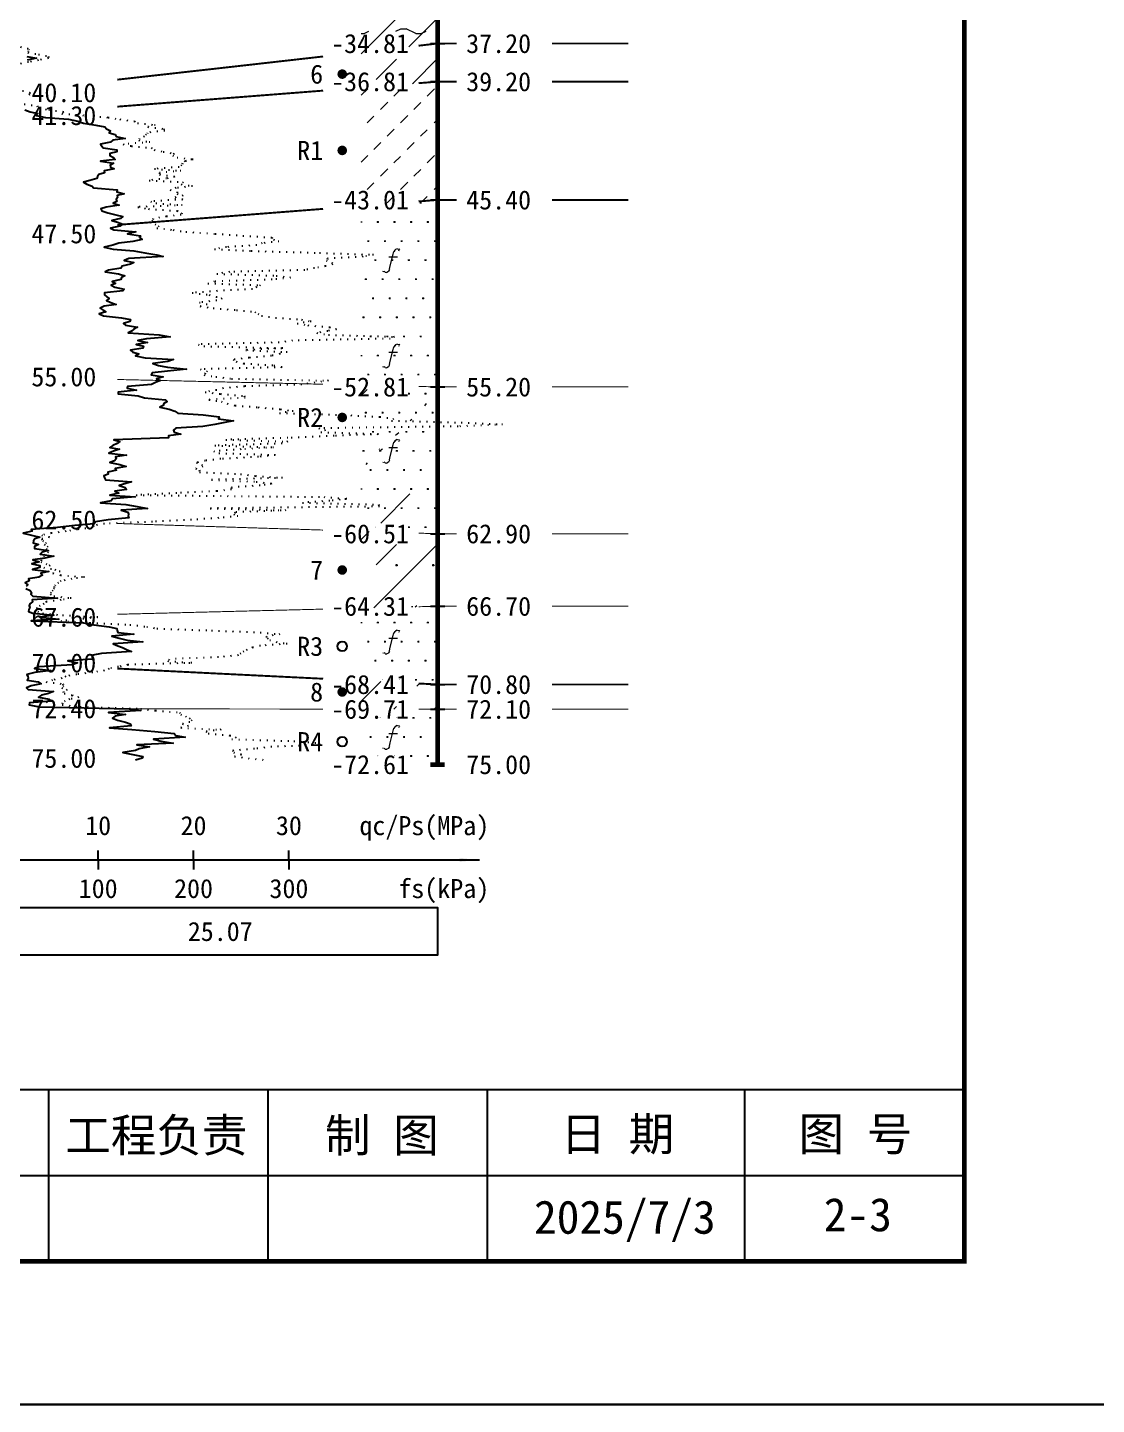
# Model space of a CAD drawing. Extents: x -37 to 3540, y -1485 to 297.
# Drawn here: x 1190.5 to 1302.6, y 0 to 144.4 of the extents above; entities that cross this region are included whole.
import ezdxf
from ezdxf.enums import TextEntityAlignment as Align

# ---------------------------------------------------------------- set-up
doc = ezdxf.new("R2010")
doc.units = 0
doc.linetypes.add('DOT', pattern=[6.35, 0, -6.35])
doc.layers.get('0').update_dxf_attribs({"linetype": 'CONTINUOUS'})
for name, color, linetype in [('CURVE', 200, 'CONTINUOUS'), ('FRAME', 7, 'CONTINUOUS'), ('HOLE', 41, 'CONTINUOUS'), ('RULER', 7, 'CONTINUOUS'), ('SAMPLE', 1, 'CONTINUOUS'), ('STRATUM', 241, 'CONTINUOUS')]:
    doc.layers.add(name, color=color, linetype=linetype)
doc.layers.add('HATCH', color=7, linetype='CONTINUOUS', lineweight=13)
doc.styles.add('ST', font='')
doc.styles.get('ST').set_extended_font_data('SimSun')
pattern_1 = [(45, (888.7487, 0), (-4.24264, 4.24264), [10, 0]), (45, (889.8097, -3.182), (-2.12132, 6.36396), [3, -3])]
pattern_2 = [(82.875, (887.914, -1.206), (0.0003693, 10.0001764), [0.0893, -80.5337]), (143.13, (888.015, -1.2818), (-29.999964, 20.000054), [0.12627, -49.87373]), (172.875, (888.1923, -1.304), (-70.0002457, 9.9996603), [0.17857, -80.44443]), (206.565, (888.3707, -1.2147), (-9.999705, -9.999687), [0.19954, -22.16046]), (243.435, (888.46, -1.0363), (9e-06, -9.999696), [0.19954, -22.16146]), (255.964, (888.5493, -0.679), (-0.0002, -9.999501), [0.36813, -40.86287]), (255.964, (888.8593, 0.561), (-0.0002, -9.999501), [1.27838, -39.95262]), (255.964, (888.9278, 0.835), (-0.0002, -9.999501), [0.28235, -40.94865]), (216.87, (889.118, 1.0892), (-9.999982, -10.000018), [0.12627, -49.87373]), (243.435, (889.017, 1.0135), (9e-06, -9.999696), [0.19954, -22.16146]), (206.565, (889.2965, 1.1785), (-9.999705, -9.999687), [0.19954, -22.16046]), (172.875, (889.4737, 1.1563), (-70.0002457, 9.9996603), [0.17857, -80.44443]), (143.13, (889.5747, 1.0806), (-29.999964, 20.000054), [0.12627, -49.87373]), (82.875, (889.5636, 0.992), (0.0003693, 10.0001764), [0.0893, -80.5337]), (0, (888.419, 0.34), (0, 10), [0.89286, -9.10714]), (0, (888.7737, 0), (1, 2), [0, -1.75]), (0, (888.7487, 0.025), (1, 2), [0, -1.75]), (0, (888.7487, 0), (1, 2), [0, -1.75]), (0, (888.7237, 0), (1, 2), [0, -1.75]), (0, (888.7487, -0.025), (1, 2), [0, -1.75])]

# ---------------------------------------------------------------- blocks, each defined once
blk = doc.blocks.new('图签_A3长')
for p, q in [((0, 18), (-380, 18)), ((-96, 0), (-96, 18)), ((-73, 0), (-73, 18)), ((-50, 0), (-50, 18)), ((-23, 0), (-23, 18)), ((0, 0), (0, 18)), ((-320, 9), (0, 9)), ((-380, 0), (0, 0))]:
    blk.add_line(p, q)
at = {"style": 'ST'}
for s, p in [('工程负责', (-84.71, 13.23)), ('制 图', (-61.06, 13.23)), ('日 期', (-36.37, 13.36)), ('图 号', (-11.42, 13.36))]:
    blk.add_text(s, height=3.5, dxfattribs=at).set_placement(p, align=Align.MIDDLE_CENTER)
for tag, p in [('01＿单位名称', (-349.98, 8.36)), ('02＿工程名称', (-271.3, 5.16)), ('04＿工程编号', (-176.51, 4.65)), ('05＿日期', (-35.59, 4.65)), ('06＿图号', (-11.16, 4.91))]:
    blk.add_attdef(tag, text='', height=3.5, dxfattribs=at).set_placement(p, align=Align.MIDDLE_CENTER)
at = {"style": 'ST', "width": 0.85}
blk.add_attdef('03＿图件名称', text='', height=3, dxfattribs=at).set_placement((-205.49, 5.05), align=Align.MIDDLE_CENTER)
blk = doc.blocks.new('Arrow')
for points in [[(-3.984779, 0.348623), (0, 0), (-3.189535, 0)], [(-3.189535, 0), (0, 0), (-3.984779, -0.348623)]]:
    blk.add_solid(points)
blk = doc.blocks.new('SampleSoilUndisturbed')
at = {"const_width": 0.5}
blk.add_lwpolyline([(-0.25, 0, 1), (0.25, 0, 1)], format="xyb", close=True, dxfattribs=at)
blk = doc.blocks.new('SampleSoilDisturbed')
blk.add_circle((0, 0), 0.5)

msp = doc.modelspace()

# ---------------------------------------------------------------- hatches: boundary and pattern name
at = {"layer": 'HATCH'}
h = msp.add_hatch(dxfattribs=at)
h.set_pattern_fill('YNNT', color=251, style=0)
h.set_pattern_definition([(45, (888.7487, 0), (-2.12132, 2.12132), [10, 0]), (26.565, (889.8228, -0.2536), (5.999823, 5.999812), [0.567, -12.849]), (0, (889.256, -0.2536), (0, 6), [0.567, -5.433]), (26.565, (887.1674, 0), (5.999823, 5.999812), [0.567, -12.849]), (0, (887.6745, 0.2536), (0, 6), [0.567, -5.433]), (153.435, (889.2558, -0.2536), (-5.999818, -5e-06), [1.134, -12.2826]), (26.565, (892.8228, 2.7464), (5.999823, 5.999812), [0.567, -12.849]), (0, (892.256, 2.7464), (0, 6), [0.567, -5.433]), (26.565, (890.1674, 3), (5.999823, 5.999812), [0.567, -12.849]), (0, (890.6745, 3.2536), (0, 6), [0.567, -5.433]), (153.435, (892.2558, 2.7464), (-5.999818, -5e-06), [1.134, -12.2826])])
h.paths.add_polyline_path([(1233.53, 152.1), (1225.53, 151.34), (1225.53, 141.8), (1233.53, 142.71)])
h.paths.add_polyline_path([(1221.46, 141.22), (1231.02, 141.22), (1231.02, 144.15), (1221.46, 144.15)], flags=9)
h.paths.add_polyline_path([(1221.46, 150.62), (1231.02, 150.62), (1231.02, 153.55), (1221.46, 153.55)], flags=9)
h = msp.add_hatch(dxfattribs=at)
h.set_pattern_fill('FZNT', color=32, style=0)
h.set_pattern_definition(pattern_1)
h.paths.add_polyline_path([(1233.53, 142.71), (1225.53, 141.8), (1225.53, 138.08), (1233.53, 138.71)])
h.paths.add_polyline_path([(1221.46, 137.22), (1231.02, 137.22), (1231.02, 140.15), (1221.46, 140.15)], flags=9)
h.paths.add_polyline_path([(1221.46, 141.22), (1231.02, 141.22), (1231.02, 144.15), (1221.46, 144.15)], flags=9)
h = msp.add_hatch(dxfattribs=at)
h.set_pattern_fill('NZFT', color=52, style=0)
h.set_pattern_definition([(45, (888.7487, 0), (-6e-07, 6.99998), [0.9473, -8.9522]), (45, (890.1487, 1.4), (-6e-07, 6.99998), [0.9869, -8.9126]), (45, (891.5487, 2.8), (-6e-07, 6.99998), [1.06018, -8.83931]), (45, (892.9487, 4.2), (-6e-07, 6.99998), [0.94918, -8.95032]), (45, (894.3487, 5.6), (-6e-07, 6.99998), [1.0365, -8.863]), (45, (892.2487, 0), (-6e-07, 6.99998), [1.01335, -8.88615]), (45, (893.6487, 1.4), (-6e-07, 6.99998), [1.07896, -12.12037]), (45, (895.0487, 2.8), (-6e-07, 6.99998), [0.99882, -8.90067]), (45, (889.4487, 4.2), (-4e-07, 6.99998), [1.05533, -8.84416]), (45, (890.8487, 5.6), (-4e-07, 6.99998), [1.0365, -8.863])])
h.paths.add_polyline_path([(1233.53, 138.71), (1225.53, 138.08), (1225.53, 125.68), (1233.53, 126.31)])
h.paths.add_polyline_path([(1221.46, 124.82), (1231.02, 124.82), (1231.02, 127.75), (1221.46, 127.75)], flags=9)
h.paths.add_polyline_path([(1221.46, 137.22), (1231.02, 137.22), (1231.02, 140.15), (1221.46, 140.15)], flags=9)
h = msp.add_hatch(dxfattribs=at)
h.set_pattern_fill('FS', color=142, style=0)
h.set_pattern_definition(pattern_2)
h.paths.add_polyline_path([(1233.53, 126.31), (1225.53, 125.68), (1225.53, 106.89), (1233.53, 106.7)])
h.paths.add_polyline_path([(1221.46, 105.22), (1231.02, 105.22), (1231.02, 108.15), (1221.46, 108.15)], flags=9)
h.paths.add_polyline_path([(1221.46, 124.82), (1231.02, 124.82), (1231.02, 127.75), (1221.46, 127.75)], flags=9)
h = msp.add_hatch(dxfattribs=at)
h.set_pattern_fill('FS', color=142, style=0)
h.set_pattern_definition(pattern_2)
h.paths.add_polyline_path([(1233.53, 106.7), (1225.53, 106.89), (1225.53, 91.56), (1233.53, 91.3)])
h.paths.add_polyline_path([(1221.46, 89.82), (1231.02, 89.82), (1231.02, 92.75), (1221.46, 92.75)], flags=9)
h.paths.add_polyline_path([(1221.46, 105.22), (1231.02, 105.22), (1231.02, 108.15), (1221.46, 108.15)], flags=9)
h = msp.add_hatch(dxfattribs=at)
h.set_pattern_fill('SZFT', color=142, scale=2.2, style=0)
h.set_pattern_definition([(45, (888.749, 0), (-2e-06, 15.39996), [4.3383, -17.4406]), (45, (894.937, 6.223), (-2e-06, 15.39996), [4.3861, -17.3928]), (45, (899.897, 11.181), (-2e-06, 15.39996), [3.98994, -17.78894]), (26.565, (888.749, 7.7), (15.4, 15.4), [0.2123, -34.22315]), (36.8699, (890.2887, 9.24), (15.4, 15.4), [0.43504, -76.56496]), (315, (896.449, 15.347), (15.39996, 3e-06), [0.0727, -21.7062]), (26.565, (896.449, 0), (15.4, 15.4), [0.31845, -34.117]), (26.565, (897.989, 1.54), (15.4, 15.4), [0.2316, -34.20383]), (90, (898.759, 2.31), (-15.4, -1e-06), [0.0633, -15.3367]), (26.565, (899.529, 3.08), (15.4, 15.4), [0.2002, -68.6707]), (36.8699, (901.0687, 4.62), (15.4, 15.4), [0.2435, -76.7565]), (45, (902.609, 6.16), (-5e-07, 15.39996), [0.24005, -21.53884]), (315, (903.96, 7.805), (15.39996, 3e-06), [0.0727, -21.7062]), (36.8699, (891.8287, 10.78), (15.4, 15.4), [0.22493, -76.77507]), (53.1301, (893.3687, 12.32), (30.8, 46.2), [0.29564, -76.70436]), (53.1301, (894.9087, 13.86), (30.8, 46.2), [0.27774, -76.72226])])
h.paths.add_polyline_path([(1233.53, 106.7), (1225.53, 106.89), (1225.53, 91.56), (1233.53, 91.3)])
h.paths.add_polyline_path([(1221.46, 89.82), (1231.02, 89.82), (1231.02, 92.75), (1221.46, 92.75)], flags=9)
h.paths.add_polyline_path([(1221.46, 105.22), (1231.02, 105.22), (1231.02, 108.15), (1221.46, 108.15)], flags=9)
h = msp.add_hatch(dxfattribs=at)
h.set_pattern_fill('FZNT', color=32, style=0)
h.set_pattern_definition(pattern_1)
h.paths.add_polyline_path([(1233.53, 91.3), (1225.53, 91.56), (1225.53, 83.5), (1233.53, 83.7)])
h.paths.add_polyline_path([(1221.46, 82.22), (1231.02, 82.22), (1231.02, 85.15), (1221.46, 85.15)], flags=9)
h.paths.add_polyline_path([(1221.46, 89.82), (1231.02, 89.82), (1231.02, 92.75), (1221.46, 92.75)], flags=9)
h = msp.add_hatch(dxfattribs=at)
h.set_pattern_fill('FS', color=32, scale=2.2, style=0)
h.set_pattern_definition([(82.875, (886.9125, -2.6533), (0.000812, 22.000388), [0.1964, -177.1742]), (143.13, (887.1348, -2.82), (-65.99992, 44.00012), [0.2778, -109.7222]), (172.875, (887.5246, -2.8687), (-154.00054, 21.999253), [0.39285, -176.97775]), (206.565, (887.917, -2.672), (-21.99935, -21.9993), [0.439, -48.753]), (243.435, (888.114, -2.28), (2e-05, -21.99933), [0.439, -48.7552]), (255.964, (888.31, -1.494), (-0.00044, -21.9989), [0.8099, -89.8983]), (255.964, (888.992, 1.2344), (-0.00044, -21.9989), [2.8124, -87.8958]), (255.964, (889.1427, 1.837), (-0.00044, -21.9989), [0.6212, -90.087]), (216.87, (889.5613, 2.3963), (-21.99996, -22.00004), [0.2778, -109.7222]), (243.435, (889.339, 2.23), (2e-05, -21.99933), [0.439, -48.7552]), (206.565, (889.954, 2.593), (-21.99935, -21.9993), [0.439, -48.753]), (172.875, (890.3437, 2.544), (-154.00054, 21.999253), [0.39285, -176.97775]), (143.13, (890.566, 2.3772), (-65.99992, 44.00012), [0.2778, -109.7222]), (82.875, (890.5416, 2.1823), (0.000812, 22.000388), [0.1964, -177.1742]), (0, (888.023, 0.748), (0, 22), [1.9643, -20.0357]), (0, (888.8037, 0), (2.2, 4.4), [0, -3.85]), (0, (888.7487, 0.055), (2.2, 4.4), [0, -3.85]), (0, (888.7487, 0), (2.2, 4.4), [0, -3.85]), (0, (888.6937, 0), (2.2, 4.4), [0, -3.85]), (0, (888.7487, -0.055), (2.2, 4.4), [0, -3.85])])
h.paths.add_polyline_path([(1233.53, 91.3), (1225.53, 91.56), (1225.53, 83.5), (1233.53, 83.7)])
h.paths.add_polyline_path([(1221.46, 82.22), (1231.02, 82.22), (1231.02, 85.15), (1221.46, 85.15)], flags=9)
h.paths.add_polyline_path([(1221.46, 89.82), (1231.02, 89.82), (1231.02, 92.75), (1221.46, 92.75)], flags=9)
h = msp.add_hatch(dxfattribs=at)
h.set_pattern_fill('FS', color=142, style=0)
h.set_pattern_definition(pattern_2)
h.paths.add_polyline_path([(1233.53, 83.7), (1225.53, 83.5), (1225.53, 75.9), (1233.53, 75.5)])
h.paths.add_polyline_path([(1221.46, 74.02), (1231.02, 74.02), (1231.02, 76.95), (1221.46, 76.95)], flags=9)
h.paths.add_polyline_path([(1221.46, 82.22), (1231.02, 82.22), (1231.02, 85.15), (1221.46, 85.15)], flags=9)
h = msp.add_hatch(dxfattribs=at)
h.set_pattern_fill('FZNT', color=32, style=0)
h.set_pattern_definition(pattern_1)
h.paths.add_polyline_path([(1233.53, 75.5), (1225.53, 75.9), (1225.53, 72.91), (1233.53, 72.9)])
h.paths.add_polyline_path([(1221.46, 71.42), (1231.02, 71.42), (1231.02, 74.35), (1221.46, 74.35)], flags=9)
h.paths.add_polyline_path([(1221.46, 74.02), (1231.02, 74.02), (1231.02, 76.95), (1221.46, 76.95)], flags=9)
h = msp.add_hatch(dxfattribs=at)
h.set_pattern_fill('FS', color=142, style=0)
h.set_pattern_definition(pattern_2)
h.paths.add_polyline_path([(1233.53, 72.9), (1225.53, 72.91), (1225.53, 67.1), (1233.53, 67.1)])
h.paths.add_polyline_path([(1221.46, 65.62), (1231.02, 65.62), (1231.02, 68.55), (1221.46, 68.55)], flags=9)
h.paths.add_polyline_path([(1221.46, 71.42), (1231.02, 71.42), (1231.02, 74.35), (1221.46, 74.35)], flags=9)

# ---------------------------------------------------------------- linework, layer by layer
at = {"layer": 'CURVE', "color": 100, "linetype": 'DOT', "ltscale": 0.1}
for points in [[(1189.79, 142.36), (1190.66, 142.16), (1190.59, 141.96), (1190.58, 141.76), (1191.69, 141.56), (1192.72, 141.36), (1192.72, 141.16), (1191.67, 140.96), (1190.62, 140.76), (1189.62, 140.56)], [(1190.02, 137.76), (1190.79, 137.56), (1190.77, 137.36), (1190.28, 137.16)], [(1190.18, 136.36), (1191.53, 136.16), (1191.7, 135.96), (1192.75, 135.76), (1194.31, 135.56), (1194.12, 135.36), (1196.65, 135.16), (1198.98, 134.96), (1200.22, 134.76), (1201.74, 134.56), (1202.06, 134.36), (1203.93, 134.16), (1203.16, 133.96), (1204.8, 133.76), (1204.93, 133.56), (1203.12, 133.36), (1202.97, 133.16), (1202.8, 132.96), (1202.26, 132.76), (1202.21, 132.56), (1203.37, 132.36), (1200.57, 132.16), (1201.45, 131.96), (1203.5, 131.76), (1203.81, 131.56), (1204.76, 131.36), (1205.91, 131.16), (1205.76, 130.96), (1206.21, 130.76), (1207.9, 130.56), (1207.04, 130.36), (1206.78, 130.16), (1206.67, 129.96), (1206.44, 129.76), (1203.85, 129.56), (1206.62, 129.36), (1204.37, 129.16), (1204.37, 128.96), (1205.98, 128.76), (1205.12, 128.56), (1203.29, 128.36), (1206.85, 128.16), (1206.65, 127.96), (1207.82, 127.76), (1206.11, 127.56), (1205.5, 127.36), (1206.22, 127.16), (1206.22, 126.96), (1206.84, 126.76), (1206, 126.56), (1206.82, 126.36), (1203.45, 126.16), (1203.98, 125.96), (1206.76, 125.76), (1202.09, 125.56), (1203.23, 125.36), (1206.24, 125.16), (1206.72, 124.96), (1206.65, 124.76), (1205.11, 124.56), (1203.7, 124.36), (1203.64, 124.16), (1203.4, 123.96), (1203.91, 123.76), (1204.31, 123.56), (1204.08, 123.36), (1205.81, 123.16), (1207.12, 122.96), (1210.21, 122.76), (1213.11, 122.56), (1216.14, 122.36), (1216.33, 122.16), (1216.9, 121.96), (1215.15, 121.76), (1214.57, 121.56), (1211.4, 121.36), (1210.13, 121.16), (1213.98, 120.96), (1221.16, 120.76), (1226.81, 120.56), (1225.72, 120.36), (1221.99, 120.16), (1221.87, 119.96), (1222.45, 119.76), (1222.54, 119.56), (1221.78, 119.36), (1220.63, 119.16), (1219.61, 118.96), (1211.74, 118.76), (1210.39, 118.56), (1216.61, 118.36), (1218.12, 118.16), (1216.17, 117.96), (1210.15, 117.76), (1209.44, 117.56), (1214.94, 117.36), (1214.56, 117.16), (1214.11, 116.96), (1210.46, 116.76), (1207.8, 116.56), (1209.58, 116.36), (1210.31, 116.16), (1210.94, 115.96), (1210.37, 115.76), (1208.55, 115.56), (1209.37, 115.36), (1208.63, 115.16), (1210, 114.96), (1212.45, 114.76), (1214.36, 114.56), (1214.7, 114.36), (1215.08, 114.16), (1216.54, 113.96), (1219.26, 113.76), (1220.26, 113.56), (1218.8, 113.36), (1219.94, 113.16), (1222.19, 112.96), (1222.92, 112.76), (1222.02, 112.56), (1220.86, 112.36), (1222.08, 112.16), (1229, 111.96), (1228.57, 111.76), (1218.33, 111.56), (1216.91, 111.36), (1208.45, 111.16), (1209.01, 110.96), (1217.31, 110.76), (1213.41, 110.56), (1217.75, 110.36), (1217.01, 110.16), (1216.11, 109.96), (1213.77, 109.76), (1212.09, 109.56), (1212.42, 109.36), (1213.21, 109.16), (1216.37, 108.96), (1217.23, 108.76), (1208.66, 108.56), (1209.36, 108.36), (1209.17, 108.16), (1209.05, 107.96), (1210.27, 107.76), (1211.93, 107.56), (1222.1, 107.36), (1220.67, 107.16), (1219.3, 106.96), (1213.27, 106.76), (1211.08, 106.56), (1210.35, 106.36), (1209.16, 106.16), (1210.77, 105.96), (1213.24, 105.76), (1213.37, 105.56), (1209.55, 105.36), (1210.86, 105.16), (1211.48, 104.96), (1212.3, 104.76), (1214.71, 104.56), (1217.07, 104.36), (1218.39, 104.16), (1216.96, 103.96), (1223.7, 103.76), (1227.47, 103.56), (1228.9, 103.36), (1228.7, 103.16), (1236.01, 102.96), (1240.35, 102.76), (1235.68, 102.56), (1221.08, 102.36), (1221.77, 102.16), (1221.3, 101.96), (1227.32, 101.76), (1222.68, 101.56), (1217.84, 101.36), (1211.34, 101.16), (1217.82, 100.96), (1217.24, 100.76), (1210.18, 100.56), (1216.34, 100.36), (1212.94, 100.16), (1210.05, 99.96), (1210.58, 99.76), (1216.5, 99.56), (1214.75, 99.36), (1210.79, 99.16), (1209.17, 98.96), (1208.25, 98.76), (1208.79, 98.56), (1208.93, 98.36), (1208.19, 98.16), (1208.54, 97.96), (1208.56, 97.76), (1212.86, 97.56), (1214.44, 97.36), (1217.27, 97.16), (1209.84, 96.96), (1214.5, 96.76), (1216.16, 96.56), (1214.92, 96.36), (1211.91, 96.16), (1211.93, 95.96), (1210.36, 95.76), (1206.19, 95.56), (1201.93, 95.36), (1221.62, 95.16), (1224.03, 94.96), (1222.23, 94.76), (1219.36, 94.56), (1227.32, 94.36), (1227.45, 94.16), (1209.67, 93.96), (1217.63, 93.76), (1212.32, 93.56), (1212.18, 93.36), (1212.6, 93.16), (1210.59, 92.96), (1207.71, 92.76), (1203.62, 92.56), (1198.59, 92.36), (1197.45, 92.16), (1197.36, 91.96), (1195.78, 91.76), (1194.57, 91.56), (1193.05, 91.36), (1192.02, 91.16), (1192.84, 90.96), (1192.05, 90.76), (1192.13, 90.56), (1192.5, 90.36), (1192.28, 90.16), (1192.66, 89.96), (1192.47, 89.76), (1192.69, 89.56), (1192.71, 89.36), (1192.39, 89.16), (1192.29, 88.96), (1192.15, 88.76), (1191.98, 88.56), (1191.95, 88.36), (1192.47, 88.16), (1192.89, 87.96), (1192.23, 87.76), (1193.39, 87.56), (1193.94, 87.36), (1193.2, 87.16), (1194.01, 86.96), (1196.51, 86.76), (1195.19, 86.56), (1194.04, 86.36), (1193.79, 86.16), (1193.43, 85.96), (1193.31, 85.76), (1193.31, 85.56), (1193.18, 85.36), (1193, 85.16), (1192.91, 84.96), (1193.3, 84.76), (1195.11, 84.56), (1194.05, 84.36), (1192.48, 84.16), (1192.26, 83.96), (1191.86, 83.76), (1191.56, 83.56), (1191.48, 83.36), (1191.6, 83.16), (1192.1, 82.96), (1194.2, 82.76), (1197.89, 82.56), (1196.1, 82.36), (1194.01, 82.16), (1197.06, 81.96), (1201.27, 81.76), (1203.03, 81.56), (1204.1, 81.36), (1209.82, 81.16), (1214.92, 80.96), (1217, 80.76), (1215.57, 80.56), (1215.67, 80.36), (1215.93, 80.16), (1216.61, 79.96), (1217.76, 79.76), (1214.95, 79.56), (1214.16, 79.36), (1213.56, 79.16), (1213.23, 78.96), (1212.9, 78.76), (1212.64, 78.56), (1210.54, 78.36), (1205.39, 78.16), (1205.25, 77.96), (1207.75, 77.76), (1201.06, 77.56), (1200.07, 77.36), (1199.08, 77.16), (1198.61, 76.96), (1197.38, 76.76), (1195.69, 76.56), (1194.54, 76.36), (1194.16, 76.16), (1193.16, 75.96), (1192.49, 75.76), (1194.22, 75.56), (1194.31, 75.36), (1194.14, 75.16), (1194.69, 74.96), (1194.27, 74.76), (1194.38, 74.56), (1195.22, 74.36), (1195.92, 74.16), (1194.97, 73.96), (1194.49, 73.76), (1194.2, 73.56), (1194.16, 73.36), (1196.05, 73.16), (1202.4, 72.96), (1203.94, 72.76), (1206.47, 72.56), (1206.59, 72.36), (1207.08, 72.16), (1207.49, 71.96), (1207.76, 71.76), (1207.55, 71.56), (1206.79, 71.36), (1207.42, 71.16), (1206.59, 70.96), (1210.83, 70.76), (1209.24, 70.56), (1209.48, 70.36), (1211.75, 70.16), (1212.4, 69.96), (1211.94, 69.76), (1218.47, 69.56), (1221.02, 69.36), (1221.24, 69.16), (1216.15, 68.96), (1214.32, 68.76), (1212.07, 68.56), (1212.15, 68.36), (1212.97, 68.16), (1212.23, 67.96), (1213.69, 67.76), (1215.69, 67.56)]]:
    msp.add_lwpolyline(points, dxfattribs=at)
at = {"layer": 'CURVE', "color": 30, "linetype": 'Continuous'}
for points in [[(1190.47, 141.36), (1191.49, 141.16), (1190.5, 140.96)], [(1190.26, 135.76), (1190.8, 135.56), (1191.62, 135.36), (1191.45, 135.16), (1192.4, 134.96), (1194.84, 134.76), (1195.79, 134.56), (1196.39, 134.36), (1197.68, 134.16), (1198.65, 133.96), (1198.8, 133.76), (1199.25, 133.56), (1199.08, 133.36), (1199.71, 133.16), (1199.83, 132.96), (1200.78, 132.76), (1199.47, 132.56), (1199.25, 132.36), (1198.2, 132.16), (1198.34, 131.96), (1198.45, 131.76), (1199.89, 131.56), (1199.89, 131.36), (1199.17, 131.16), (1199.17, 130.96), (1199.56, 130.76), (1199.71, 130.56), (1198.18, 130.36), (1199.54, 130.16), (1199.19, 129.96), (1199.23, 129.76), (1199.62, 129.56), (1198.56, 129.36), (1198.59, 129.16), (1198, 128.96), (1197.86, 128.76), (1197.81, 128.56), (1197.05, 128.36), (1196.4, 128.16), (1196.75, 127.96), (1197.31, 127.76), (1197.46, 127.56), (1199.92, 127.36), (1199.89, 127.16), (1200.65, 126.96), (1199.92, 126.76), (1199.96, 126.56), (1199.84, 126.36), (1199.89, 126.16), (1199.52, 125.96), (1200.15, 125.76), (1198.78, 125.56), (1198.22, 125.36), (1198.31, 125.16), (1198.95, 124.96), (1199.78, 124.76), (1200.52, 124.56), (1200.27, 124.36), (1199.38, 124.16), (1199.98, 123.96), (1200.51, 123.76), (1200.2, 123.56), (1199.22, 123.36), (1199.59, 123.16), (1201.88, 122.96), (1201, 122.76), (1202.38, 122.56), (1202.28, 122.36), (1202.57, 122.16), (1201.56, 121.96), (1200.11, 121.76), (1199.49, 121.56), (1198.57, 121.36), (1199.51, 121.16), (1201.69, 120.96), (1202.85, 120.76), (1204.1, 120.56), (1204.74, 120.36), (1201.16, 120.16), (1200.68, 119.96), (1201.68, 119.76), (1201.32, 119.56), (1200.41, 119.36), (1200.32, 119.16), (1199.04, 118.96), (1198.66, 118.76), (1200.08, 118.56), (1200.75, 118.36), (1200.4, 118.16), (1200.33, 117.96), (1199.4, 117.76), (1199.74, 117.56), (1199.3, 117.36), (1199.67, 117.16), (1200.65, 116.96), (1200.51, 116.76), (1198.61, 116.56), (1198.61, 116.36), (1198.84, 116.16), (1199.09, 115.96), (1198.82, 115.76), (1199.27, 115.56), (1199.84, 115.36), (1198.58, 115.16), (1198.15, 114.96), (1198.46, 114.76), (1198.74, 114.56), (1198.04, 114.36), (1198.49, 114.16), (1200.4, 113.96), (1201.33, 113.76), (1201.25, 113.56), (1200.61, 113.36), (1200.81, 113.16), (1202.05, 112.96), (1201.69, 112.76), (1201.43, 112.56), (1201.1, 112.36), (1204.34, 112.16), (1205.49, 111.96), (1203, 111.76), (1202.11, 111.56), (1203.11, 111.36), (1201.94, 111.16), (1202.68, 110.96), (1202.63, 110.76), (1201.33, 110.56), (1201.59, 110.36), (1202.21, 110.16), (1201.84, 109.96), (1202.86, 109.76), (1205.85, 109.56), (1205.23, 109.36), (1203.68, 109.16), (1204.26, 108.96), (1205.2, 108.76), (1207.21, 108.56), (1205.2, 108.36), (1203.61, 108.16), (1203.49, 107.96), (1204.76, 107.76), (1204.05, 107.56), (1204.46, 107.36), (1203.95, 107.16), (1203.52, 106.96), (1201.02, 106.76), (1200.99, 106.56), (1201.96, 106.36), (1200.04, 106.16), (1200.05, 105.96), (1202.14, 105.76), (1202.79, 105.56), (1205.01, 105.36), (1205.18, 105.16), (1204.82, 104.96), (1204.77, 104.76), (1204.41, 104.56), (1205.38, 104.36), (1205.99, 104.16), (1206.29, 103.96), (1208.96, 103.76), (1210.61, 103.56), (1210.57, 103.36), (1212.12, 103.16), (1211.23, 102.96), (1210.18, 102.76), (1208.9, 102.56), (1206.1, 102.36), (1205.83, 102.16), (1205.9, 101.96), (1206.62, 101.76), (1205.33, 101.56), (1205.3, 101.36), (1199.59, 101.16), (1200.21, 100.96), (1199.92, 100.76), (1199.47, 100.56), (1199.16, 100.36), (1200.16, 100.16), (1199.53, 99.96), (1199.06, 99.76), (1200.9, 99.56), (1199.75, 99.36), (1199.84, 99.16), (1199.64, 98.96), (1199.15, 98.76), (1200.22, 98.56), (1200.89, 98.36), (1199.72, 98.16), (1199.86, 97.96), (1198.95, 97.76), (1199, 97.56), (1198.54, 97.36), (1198.62, 97.16), (1198.7, 96.96), (1201.45, 96.76), (1200.83, 96.56), (1200.15, 96.36), (1200.78, 96.16), (1200.9, 95.96), (1199.69, 95.76), (1200.1, 95.56), (1199.17, 95.36), (1201.83, 95.16), (1199.44, 94.96), (1199.31, 94.76), (1198.19, 94.56), (1200.84, 94.36), (1202.02, 94.16), (1203.12, 93.96), (1200.35, 93.76), (1201.06, 93.56), (1201.11, 93.36), (1201.07, 93.16), (1201.14, 92.96), (1199, 92.76), (1197.65, 92.56), (1197.53, 92.36), (1195.5, 92.16), (1193.67, 91.96), (1190.9, 91.76), (1191.01, 91.56), (1190.08, 91.36), (1190.95, 91.16), (1191.83, 90.96), (1191.31, 90.76), (1191.15, 90.56), (1191.14, 90.36), (1191.69, 90.16), (1191.26, 89.96), (1191.25, 89.76), (1192.69, 89.56), (1192.07, 89.36), (1191.87, 89.16), (1193.28, 88.96), (1192.35, 88.76), (1191.09, 88.56), (1191.76, 88.36), (1190.98, 88.16), (1191.82, 87.96), (1191.83, 87.76), (1191.05, 87.56), (1192.76, 87.36), (1191.92, 87.16), (1192.12, 86.96), (1191.73, 86.76), (1190.63, 86.56), (1190.72, 86.36), (1190.29, 86.16), (1190.57, 85.96), (1190.38, 85.76)], [(1190.37, 85.56), (1190.8, 85.36), (1190.95, 85.16), (1190.88, 84.96), (1191.1, 84.76), (1193.68, 84.56), (1191.01, 84.36), (1191.07, 84.16), (1190.79, 83.96), (1190.7, 83.76), (1190.76, 83.56), (1190.68, 83.36), (1190.64, 83.16), (1191.09, 82.96), (1193.3, 82.76), (1191.81, 82.56), (1193.81, 82.36), (1190.93, 82.16), (1196.41, 81.96), (1197.49, 81.76), (1199.09, 81.56), (1199.91, 81.36), (1199.92, 81.16), (1200, 80.96), (1201.69, 80.76), (1199.37, 80.56), (1200.13, 80.36), (1200.99, 80.16), (1202.61, 79.96), (1199.5, 79.76), (1200.01, 79.56), (1200.48, 79.36), (1200.92, 79.16), (1201.43, 78.96), (1198.3, 78.76), (1197.39, 78.56), (1197.3, 78.36), (1197.39, 78.16), (1194.77, 77.96), (1195.77, 77.76), (1195.24, 77.56), (1191.73, 77.36), (1191.27, 77.16), (1192.96, 76.96), (1191.29, 76.76), (1190.45, 76.56), (1190.55, 76.36), (1190.59, 76.16), (1190.48, 75.96), (1191.65, 75.76), (1191.96, 75.56), (1190.93, 75.36), (1190.42, 75.16), (1190.6, 74.96), (1193.24, 74.76), (1192.72, 74.56), (1192, 74.36), (1191.67, 74.16), (1192.8, 73.96), (1193.01, 73.76), (1190.75, 73.56), (1190.71, 73.36), (1191.74, 73.16), (1201.2, 72.96), (1202.42, 72.76), (1199.03, 72.56), (1200.81, 72.36), (1199.72, 72.16), (1199.45, 71.96), (1199.98, 71.76), (1200.79, 71.56), (1201.3, 71.36), (1201.4, 71.16), (1199.13, 70.96), (1201.46, 70.76), (1203.87, 70.56), (1205.92, 70.36), (1206.07, 70.16), (1207.07, 69.96), (1203.74, 69.76), (1204.54, 69.56), (1205.79, 69.36), (1201.99, 69.16), (1203.31, 68.96), (1202.23, 68.76), (1201.86, 68.56), (1200.54, 68.36), (1201.58, 68.16), (1202.64, 67.96), (1202.57, 67.76), (1201.87, 67.56)]]:
    msp.add_lwpolyline(points, dxfattribs=at)
at = {"layer": 'FRAME', "color": 245, "linetype": 'Continuous'}
msp.add_line((1322.94, 0), (602.01, 0), dxfattribs=at)
msp.add_lwpolyline([(888.75, 0), (1308.75, 0), (1308.75, 297), (888.75, 297)], close=True, dxfattribs=at)
at = {"layer": 'FRAME', "linetype": 'Continuous', "const_width": 0.5}
msp.add_lwpolyline([(908.75, 15), (1288.75, 15), (1288.75, 282), (908.75, 282)], close=True, dxfattribs=at)
at = {"layer": 'HOLE', "linetype": 'Continuous', "const_width": 0.5}
for points in [[(1233.53, 217.1), (1233.53, 67.1)], [(1232.78, 67.1), (1234.28, 67.1)]]:
    msp.add_lwpolyline(points, dxfattribs=at)
at = {"layer": 'HOLE', "linetype": 'Continuous'}
for points in [[(1232.78, 142.71), (1234.28, 142.71)], [(1232.78, 138.71), (1234.28, 138.71)], [(1232.78, 126.31), (1234.28, 126.31)], [(1232.78, 106.7), (1234.28, 106.7)], [(1232.78, 91.3), (1234.28, 91.3)], [(1232.78, 83.7), (1234.28, 83.7)], [(1232.78, 75.5), (1234.28, 75.5)], [(1232.78, 72.9), (1234.28, 72.9)]]:
    msp.add_lwpolyline(points, dxfattribs=at)
at = {"layer": 'RULER', "linetype": 'Continuous'}
for points in [[(1197.94, 57.1), (1197.94, 58.1)], [(1207.94, 57.1), (1207.94, 58.1)], [(1217.94, 57.1), (1217.94, 58.1)], [(1187.94, 57.1), (1237.94, 57.1)], [(1197.94, 57.1), (1197.94, 56.1)], [(1207.94, 57.1), (1207.94, 56.1)], [(1217.94, 57.1), (1217.94, 56.1)], [(1187.94, 52.1), (1233.53, 52.1), (1233.53, 47.1), (1187.94, 47.1)]]:
    msp.add_lwpolyline(points, dxfattribs=at)
at = {"layer": 'STRATUM', "linetype": 'Continuous'}
for points, const_width in [([(1231.53, 142.48), (1233.53, 142.71), (1235.53, 142.71)], 0.2), ([(1245.53, 142.71), (1253.53, 142.71)], 0.2), ([(1199.94, 138.92), (1210.74, 140.13), (1221.53, 141.35)], 0.2), ([(1231.53, 138.55), (1233.53, 138.71), (1235.53, 138.71)], 0.2), ([(1245.53, 138.71), (1253.53, 138.71)], 0.2), ([(1199.94, 136.09), (1210.74, 136.93), (1221.53, 137.77)], 0.2), ([(1231.53, 126.15), (1233.53, 126.31), (1235.53, 126.31)], 0.2), ([(1245.53, 126.31), (1253.53, 126.31)], 0.2), ([(1199.94, 123.69), (1210.74, 124.53), (1221.53, 125.37)], 0.2), ([(1199.94, 107.48), (1210.74, 107.23), (1221.53, 106.98)], 0.1), ([(1231.53, 106.75), (1233.53, 106.7), (1235.53, 106.7)], 0.1), ([(1245.53, 106.7), (1253.53, 106.7)], 0.1), ([(1199.94, 92.38), (1210.74, 92.03), (1221.53, 91.69)], 0.1), ([(1231.53, 91.37), (1233.53, 91.3), (1235.53, 91.3)], 0.1), ([(1245.53, 91.3), (1253.53, 91.3)], 0.1), ([(1231.53, 83.65), (1233.53, 83.7), (1235.53, 83.7)], 0.1), ([(1245.53, 83.7), (1253.53, 83.7)], 0.1), ([(1199.94, 82.86), (1210.74, 83.13), (1221.53, 83.4)], 0.1), ([(1199.94, 77.17), (1210.74, 76.63), (1221.53, 76.1)], 0.2), ([(1231.53, 75.6), (1233.53, 75.5), (1235.53, 75.5)], 0.2), ([(1245.53, 75.5), (1253.53, 75.5)], 0.2), ([(1199.94, 72.95), (1210.74, 72.93), (1221.53, 72.92)], 0.1), ([(1231.53, 72.91), (1233.53, 72.9), (1235.53, 72.9)], 0.1), ([(1245.53, 72.9), (1253.53, 72.9)], 0.1)]:
    msp.add_lwpolyline(points, dxfattribs=dict(at, const_width=const_width))

# ---------------------------------------------------------------- block references
at = {"layer": 'FRAME'}
ref = msp.add_blockref('图签_A3长', (1288.75, 15), dxfattribs=at)
ref.add_attrib('05＿日期', '2025/7/3', dxfattribs={"layer": '0', "height": 3.5, "style": 'ST'}).set_placement((1253.16, 19.65), align=Align.MIDDLE_CENTER)
ref.add_attrib('06＿图号', '2-3', dxfattribs={"layer": '0', "height": 3.5, "style": 'ST'}).set_placement((1277.59, 19.91), align=Align.MIDDLE_CENTER)
at = {"layer": 'RULER', "xscale": 0.55, "yscale": 0.55, "zscale": 0.55}
msp.add_blockref('Arrow', (1237.94, 57.1), dxfattribs=at)
at = {"layer": 'SAMPLE'}
for name, p in [('SampleSoilUndisturbed', (1223.53, 139.5)), ('SampleSoilUndisturbed', (1223.53, 131.5)), ('SampleSoilUndisturbed', (1223.53, 103.5)), ('SampleSoilUndisturbed', (1223.53, 87.5)), ('SampleSoilDisturbed', (1223.53, 79.5)), ('SampleSoilUndisturbed', (1223.53, 74.71)), ('SampleSoilDisturbed', (1223.53, 69.5))]:
    msp.add_blockref(name, p, dxfattribs=at)

# ---------------------------------------------------------------- texts
at = {"layer": 'HOLE', "style": 'ST'}
for s, p in [('-34.81', (1230.53, 142.71)), ('-36.81', (1230.53, 138.71)), ('-43.01', (1230.53, 126.31)), ('-52.81', (1230.53, 106.7)), ('-60.51', (1230.53, 91.3)), ('-64.31', (1230.53, 83.7)), ('-68.41', (1230.53, 75.5)), ('-69.71', (1230.53, 72.9)), ('-72.61', (1230.53, 67.1))]:
    msp.add_text(s, height=2, dxfattribs=at).set_placement(p, align=Align.MIDDLE_RIGHT)
for s, p in [('37.20', (1236.53, 142.71)), ('39.20', (1236.53, 138.71)), ('40.10', (1190.94, 137.56)), ('41.30', (1190.94, 135.16)), ('45.40', (1236.53, 126.31)), ('47.50', (1190.94, 122.76)), ('55.00', (1190.94, 107.76)), ('55.20', (1236.53, 106.7)), ('62.50', (1190.94, 92.76)), ('62.90', (1236.53, 91.3)), ('66.70', (1236.53, 83.7)), ('67.60', (1190.94, 82.56)), ('70.00', (1190.94, 77.76)), ('70.80', (1236.53, 75.5)), ('72.40', (1190.94, 72.96)), ('72.10', (1236.53, 72.9)), ('75.00', (1190.94, 67.76)), ('75.00', (1236.53, 67.1))]:
    msp.add_text(s, height=2, dxfattribs=at).set_placement(p, align=Align.MIDDLE_LEFT)
at = {"layer": 'RULER', "style": 'ST'}
for s, p in [('10', (1197.94, 59.1)), ('20', (1207.94, 59.1)), ('30', (1217.94, 59.1))]:
    msp.add_text(s, height=2, dxfattribs=at).set_placement(p, align=Align.BOTTOM_CENTER)
msp.add_text('qc/Ps(MPa)', height=2, dxfattribs=at).set_placement((1238.94, 59.1), align=Align.BOTTOM_RIGHT)
for s, p in [('100', (1197.94, 55.1)), ('200', (1207.94, 55.1)), ('300', (1217.94, 55.1))]:
    msp.add_text(s, height=2, dxfattribs=at).set_placement(p, align=Align.TOP_CENTER)
msp.add_text('fs(kPa)', height=2, dxfattribs=at).set_placement((1238.94, 55.1), align=Align.TOP_RIGHT)
msp.add_text('25.07', height=2, dxfattribs=at).set_placement((1210.74, 49.6), align=Align.MIDDLE_CENTER)
at = {"layer": 'SAMPLE', "style": 'ST'}
for s, p in [('6', (1221.53, 139.5)), ('R1', (1221.53, 131.5)), ('R2', (1221.53, 103.5)), ('7', (1221.53, 87.5)), ('R3', (1221.53, 79.5)), ('8', (1221.53, 74.71)), ('R4', (1221.53, 69.5))]:
    msp.add_text(s, height=2, dxfattribs=at).set_placement(p, align=Align.MIDDLE_RIGHT)

doc.saveas('drawing.dxf')
